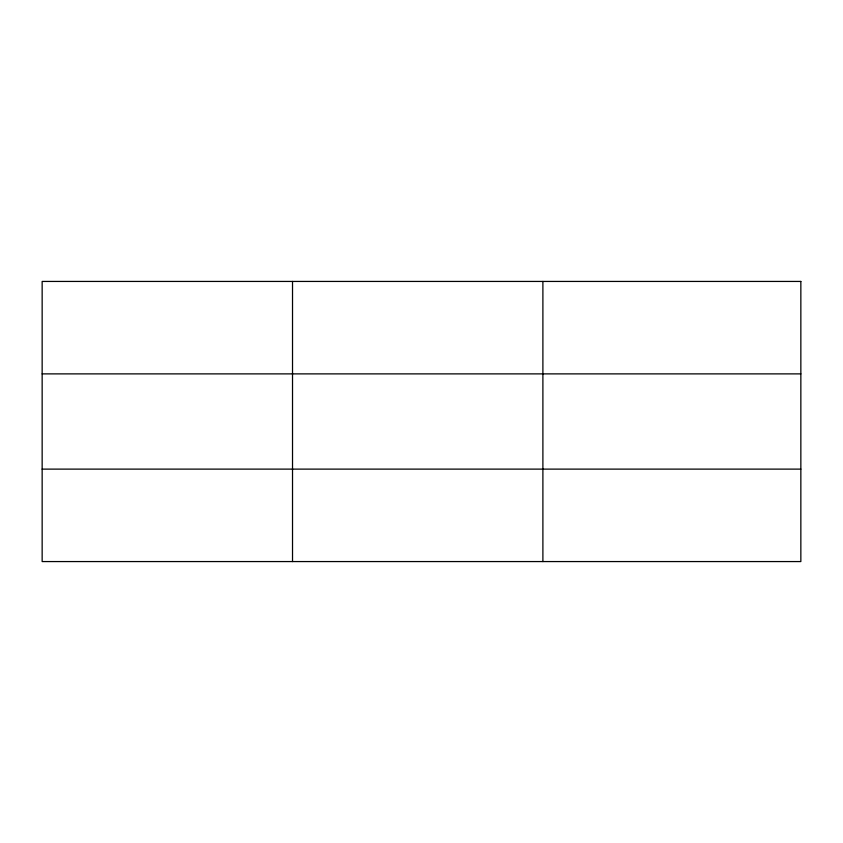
<?xml version="1.0" encoding="UTF-8"?>
<svg xmlns="http://www.w3.org/2000/svg" width="843" height="843" viewBox="0 0 843 843"><rect width="100%" height="100%" fill="white"/><g stroke="black" fill="none" stroke-linecap="round" stroke-linejoin="round"><path stroke-width="1.26" d="M292.521 561.564L292.521 281.436M542.892 561.564L542.892 281.436M42.15 373.881L800.85 373.881M42.15 469.119L800.85 469.119M800.85 281.436L800.85 561.564L42.15 561.564L42.15 281.436L800.85 281.436"/></g></svg>
